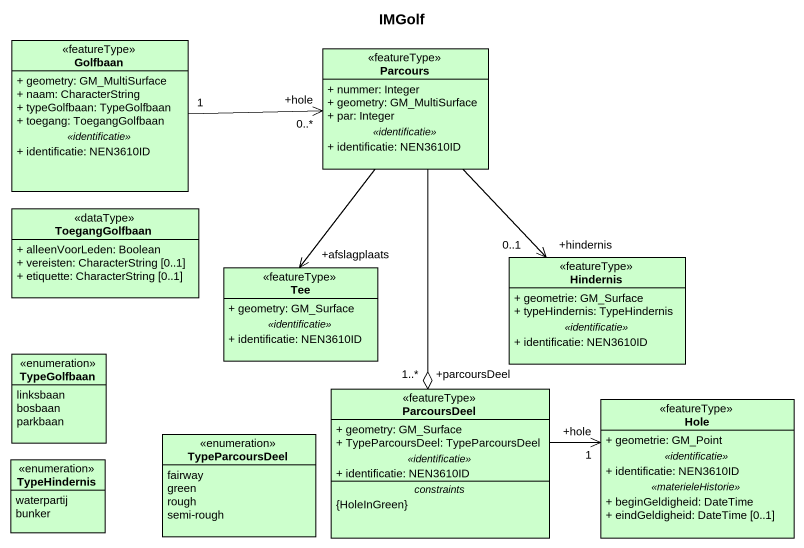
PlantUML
@startuml
title IMGolf
hide circle
hide empty members
skinparam classAttributeIconSize 0
class Golfbaan <<featureType>> #CCFFCC {
  + geometry: GM_MultiSurface
  + naam: CharacterString
  + typeGolfbaan: TypeGolfbaan
  + toegang: ToegangGolfbaan
  .. <<identificatie>> ..
  + identificatie: NEN3610ID
}
class Parcours <<featureType>> #CCFFCC {
  + nummer: Integer
  + geometry: GM_MultiSurface
  + par: Integer
  .. <<identificatie>> ..
  + identificatie: NEN3610ID
}
class ToegangGolfbaan <<dataType>> #CCFFCC {
  + alleenVoorLeden: Boolean
  + vereisten: CharacterString [0..1]
  + etiquette: CharacterString [0..1]
}
class Tee <<featureType>> #CCFFCC {
  + geometry: GM_Surface
  .. <<identificatie>> ..
  + identificatie: NEN3610ID
}
class Hindernis <<featureType>> #CCFFCC {
  + geometrie: GM_Surface
  + typeHindernis: TypeHindernis
  .. <<identificatie>> ..
  + identificatie: NEN3610ID
}
enum TypeGolfbaan #CCFFCC {
  linksbaan
  bosbaan
  parkbaan
}
enum TypeParcoursDeel #CCFFCC {
  fairway
  green
  rough
  semi-rough
}
class ParcoursDeel <<featureType>> #CCFFCC {
  + geometry: GM_Surface
  + TypeParcoursDeel: TypeParcoursDeel
  .. <<identificatie>> ..
  + identificatie: NEN3610ID
  -- constraints --
  {HoleInGreen}
}
class Hole <<featureType>> #CCFFCC {
  + geometrie: GM_Point
  .. <<identificatie>> ..
  + identificatie: NEN3610ID
  .. <<materieleHistorie>> ..
  + beginGeldigheid: DateTime
  + eindGeldigheid: DateTime [0..1]
}
enum TypeHindernis #CCFFCC {
  waterpartij
  bunker
}
Golfbaan "1" -right-> "+hole\n0..*" Parcours
Parcours --> "+afslagplaats" Tee
Parcours --> "+hindernis\n0..1" Hindernis
Parcours --o "+parcoursDeel\n1..*" ParcoursDeel
ParcoursDeel -right-> "+hole\n1" Hole
@enduml
